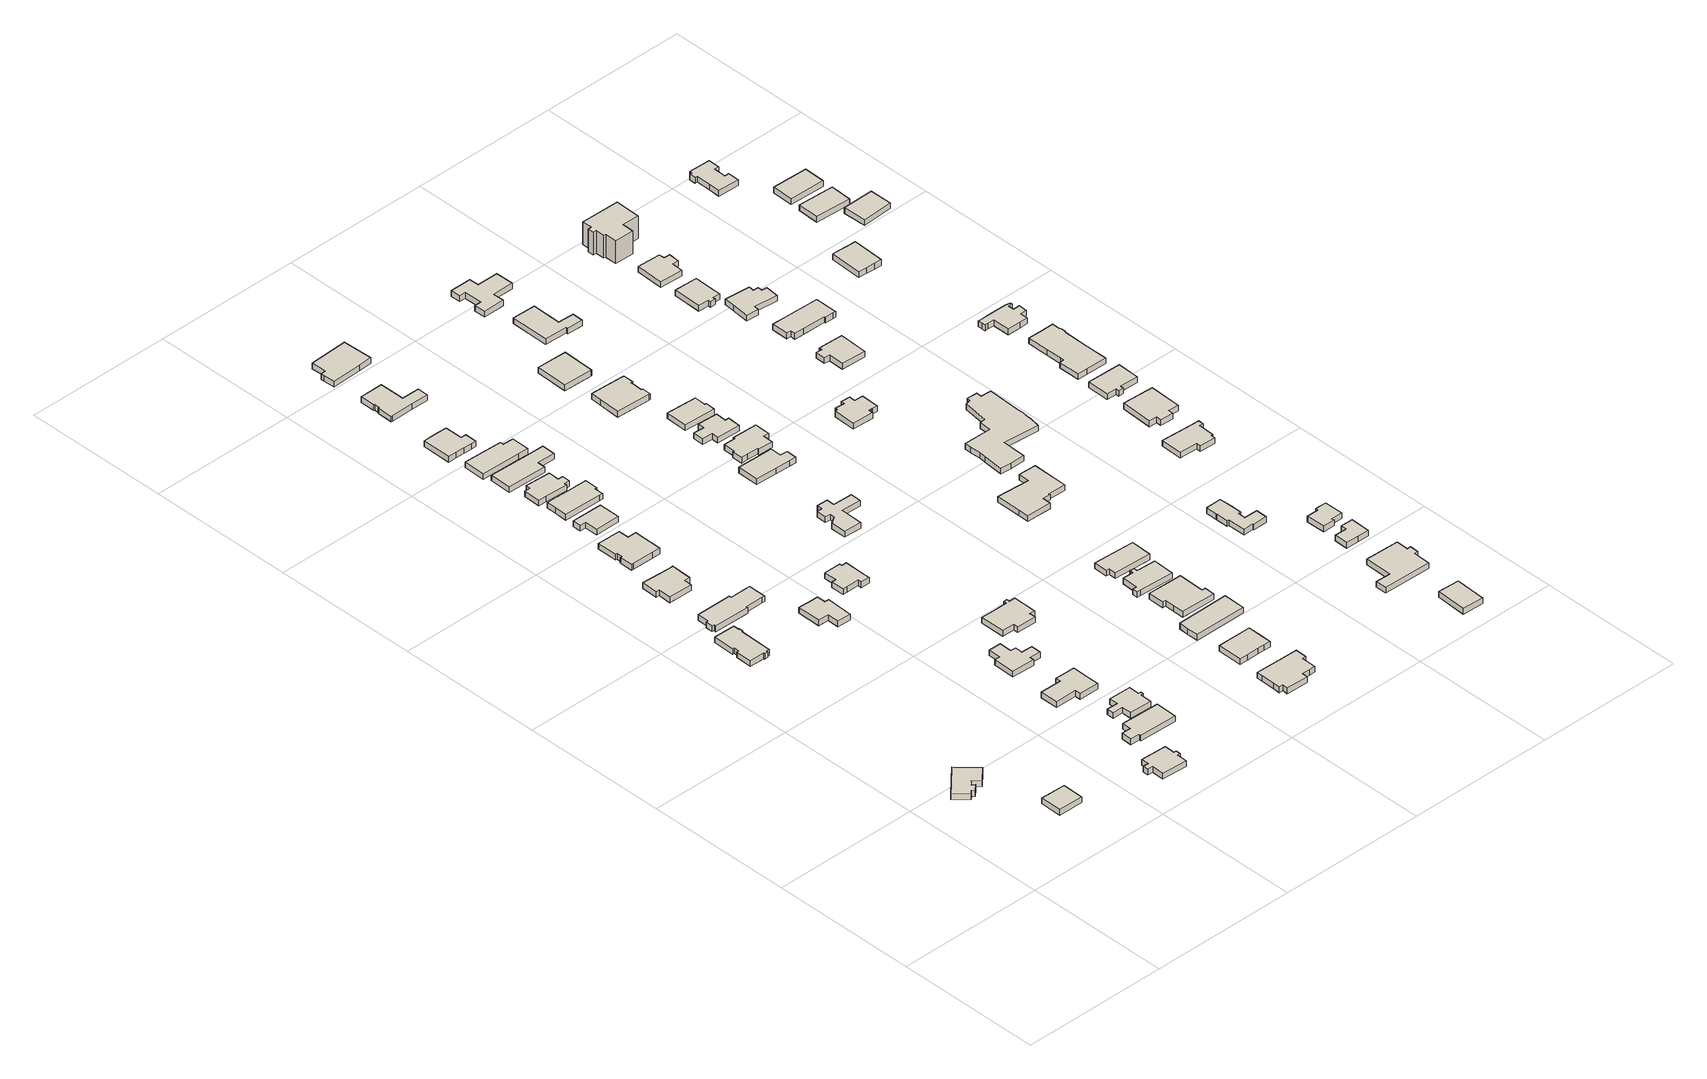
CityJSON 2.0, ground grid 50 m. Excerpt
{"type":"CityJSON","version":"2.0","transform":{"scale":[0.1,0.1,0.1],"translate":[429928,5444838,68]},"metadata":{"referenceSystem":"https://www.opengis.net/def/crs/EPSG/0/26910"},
"CityObjects":{
"building1":{"type":"Building","attributes":{"name":"610 WAKESIAH AVENUE V9R 2Z8"},"geometry":[{"type":"Solid","lod":"1","boundaries":[[[[0,1,2,3,4,5,6,7,8,9]],[[8,10,11,9]],[[7,12,10,8]],[[6,13,12,7]],[[5,14,13,6]],[[4,15,14,5]],[[3,16,15,4]],[[2,17,16,3]],[[1,18,17,2]],[[0,19,18,1]],[[9,11,19,0]],[[10,12,13,14,15,16,17,18,19,11]]]]}]},
"building2":{"type":"Building","attributes":{"name":"610 WAKESIAH AVENUE V9R 2Z8"},"geometry":[{"type":"Solid","lod":"1","boundaries":[[[[20,21,22,23]],[[22,24,25,23]],[[21,26,24,22]],[[20,27,26,21]],[[23,25,27,20]],[[24,26,27,25]]]]}]},
"building3":{"type":"Building","attributes":{"name":"596 WAKESIAH AVENUE V9R 3L1"},"geometry":[{"type":"Solid","lod":"1","boundaries":[[[[28,29,30,31,32,33,34,35,36,37,38,39,40,41,42,43]],[[42,44,45,43]],[[41,46,44,42]],[[40,47,46,41]],[[39,48,47,40]],[[38,49,48,39]],[[37,50,49,38]],[[36,51,50,37]],[[35,52,51,36]],[[34,53,52,35]],[[33,54,53,34]],[[32,55,54,33]],[[31,56,55,32]],[[30,57,56,31]],[[29,58,57,30]],[[28,59,58,29]],[[43,45,59,28]],[[44,46,47,48,49,50,51,52,53,54,55,56,57,58,59,45]]]]}]},
"building4":{"type":"Building","geometry":[{"type":"Solid","lod":"1","boundaries":[[[[60,61,62,63,64,65,66,67,68,69,70,71]],[[70,72,73,71]],[[69,74,72,70]],[[68,75,74,69]],[[67,76,75,68]],[[66,77,76,67]],[[65,78,77,66]],[[64,79,78,65]],[[63,80,79,64]],[[62,81,80,63]],[[61,82,81,62]],[[60,83,82,61]],[[71,73,83,60]],[[72,74,75,76,77,78,79,80,81,82,83,73]]]]}]},
"building5":{"type":"Building","attributes":{"name":"590 WAKESIAH AVENUE V9R 3L1"},"geometry":[{"type":"Solid","lod":"1","boundaries":[[[[84,85,86,87,88,89,90,91,92,93,94,95,96,97,98]],[[97,99,100,98]],[[96,101,99,97]],[[95,102,101,96]],[[94,103,102,95]],[[93,104,103,94]],[[92,105,104,93]],[[91,106,105,92]],[[90,107,106,91]],[[89,108,107,90]],[[88,109,108,89]],[[87,110,109,88]],[[86,111,110,87]],[[85,112,111,86]],[[84,113,112,85]],[[98,100,113,84]],[[99,101,102,103,104,105,106,107,108,109,110,111,112,113,100]]]]}]},
"building6":{"type":"Building","geometry":[{"type":"Solid","lod":"1","boundaries":[[[[114,115,116,117,118,119,120,121,122,123]],[[122,124,125,123]],[[121,126,124,122]],[[120,127,126,121]],[[119,128,127,120]],[[118,129,128,119]],[[117,130,129,118]],[[116,131,130,117]],[[115,132,131,116]],[[114,133,132,115]],[[123,125,133,114]],[[124,126,127,128,129,130,131,132,133,125]]]]}]},
"building7":{"type":"Building","attributes":{"name":"570 WAKESIAH AVENUE V9R 3L1"},"geometry":[{"type":"Solid","lod":"1","boundaries":[[[[134,135,136,137,138,139,140,141,142,143,144,145,146]],[[145,147,148,146]],[[144,149,147,145]],[[143,150,149,144]],[[142,151,150,143]],[[141,152,151,142]],[[140,153,152,141]],[[139,154,153,140]],[[138,155,154,139]],[[137,156,155,138]],[[136,157,156,137]],[[135,158,157,136]],[[134,159,158,135]],[[146,148,159,134]],[[147,149,150,151,152,153,154,155,156,157,158,159,148]]]]}]},
"building8":{"type":"Building","attributes":{"name":"600 DUNDAS STREET V9R 1L7"},"geometry":[{"type":"Solid","lod":"1","boundaries":[[[[160,161,162,163,164,165,166,167,168]],[[167,169,170,168]],[[166,171,169,167]],[[165,172,171,166]],[[164,173,172,165]],[[163,174,173,164]],[[162,175,174,163]],[[161,176,175,162]],[[160,177,176,161]],[[168,170,177,160]],[[169,171,172,173,174,175,176,177,170]]]]}]},
"building9":{"type":"Building","attributes":{"name":"615 HILLCREST AVENUE V9R 3M8"},"geometry":[{"type":"Solid","lod":"1","boundaries":[[[[178,179,180,181,182,183,184,185,186,187]],[[186,188,189,187]],[[185,190,188,186]],[[184,191,190,185]],[[183,192,191,184]],[[182,193,192,183]],[[181,194,193,182]],[[180,195,194,181]],[[179,196,195,180]],[[178,197,196,179]],[[187,189,197,178]],[[188,190,191,192,193,194,195,196,197,189]]]]}]},
"building10":{"type":"Building","attributes":{"name":"560 WAKESIAH AVENUE V9R 3L1"},"geometry":[{"type":"Solid","lod":"1","boundaries":[[[[198,199,200,201,202,203,204]],[[203,205,206,204]],[[202,207,205,203]],[[201,208,207,202]],[[200,209,208,201]],[[199,210,209,200]],[[198,211,210,199]],[[204,206,211,198]],[[205,207,208,209,210,211,206]]]]}]},
"building11":{"type":"Building","attributes":{"name":"611 HILLCREST AVENUE V9R 3M8"},"geometry":[{"type":"Solid","lod":"1","boundaries":[[[[212,213,214,215,216,217,218,219,220,221]],[[220,222,223,221]],[[219,224,222,220]],[[218,225,224,219]],[[217,226,225,218]],[[216,227,226,217]],[[215,228,227,216]],[[214,229,228,215]],[[213,230,229,214]],[[212,231,230,213]],[[221,223,231,212]],[[222,224,225,226,227,228,229,230,231,223]]]]}]},
"building12":{"type":"Building","attributes":{"name":"613 HILLCREST AVENUE V9R 3M8"},"geometry":[{"type":"Solid","lod":"1","boundaries":[[[[232,233,234,235,236,237,238,239,240,241,242,243,244]],[[243,245,246,244]],[[242,247,245,243]],[[241,248,247,242]],[[240,249,248,241]],[[239,250,249,240]],[[238,251,250,239]],[[237,252,251,238]],[[236,253,252,237]],[[235,254,253,236]],[[234,255,254,235]],[[233,256,255,234]],[[232,257,256,233]],[[244,246,257,232]],[[245,247,248,249,250,251,252,253,254,255,256,257,246]]]]}]},
"building13":{"type":"Building","attributes":{"name":"556 WAKESIAH AVENUE V9R 3L1"},"geometry":[{"type":"Solid","lod":"1","boundaries":[[[[258,259,260,261,262,263,264,265,266,267,268,269,270,271]],[[270,272,273,271]],[[269,274,272,270]],[[268,275,274,269]],[[267,276,275,268]],[[266,277,276,267]],[[265,278,277,266]],[[264,279,278,265]],[[263,280,279,264]],[[262,281,280,263]],[[261,282,281,262]],[[260,283,282,261]],[[259,284,283,260]],[[258,285,284,259]],[[271,273,285,258]],[[272,274,275,276,277,278,279,280,281,282,283,284,285,273]]]]}]},
"building14":{"type":"Building","attributes":{"name":"607 HILLCREST AVENUE V9R 3M8"},"geometry":[{"type":"Solid","lod":"1","boundaries":[[[[286,287,288,289,290,291,292,293,294,295,296,297]],[[296,298,299,297]],[[295,300,298,296]],[[294,301,300,295]],[[293,302,301,294]],[[292,303,302,293]],[[291,304,303,292]],[[290,305,304,291]],[[289,306,305,290]],[[288,307,306,289]],[[287,308,307,288]],[[286,309,308,287]],[[297,299,309,286]],[[298,300,301,302,303,304,305,306,307,308,309,299]]]]}]},
"building15":{"type":"Building","attributes":{"name":"550 WAKESIAH AVENUE V9R 3L1"},"geometry":[{"type":"Solid","lod":"1","boundaries":[[[[310,311,312,313,314,315,316,317,318,319,320]],[[319,321,322,320]],[[318,323,321,319]],[[317,324,323,318]],[[316,325,324,317]],[[315,326,325,316]],[[314,327,326,315]],[[313,328,327,314]],[[312,329,328,313]],[[311,330,329,312]],[[310,331,330,311]],[[320,322,331,310]],[[321,323,324,325,326,327,328,329,330,331,322]]]]}]},
"building16":{"type":"Building","attributes":{"name":"546 WAKESIAH AVENUE V9R 3L1"},"geometry":[{"type":"Solid","lod":"1","boundaries":[[[[332,333,334,335,336,337,338]],[[337,339,340,338]],[[336,341,339,337]],[[335,342,341,336]],[[334,343,342,335]],[[333,344,343,334]],[[332,345,344,333]],[[338,340,345,332]],[[339,341,342,343,344,345,340]]]]}]},
"building17":{"type":"Building","attributes":{"name":"610 HAREWOOD ROAD V9R 2Z7"},"geometry":[{"type":"Solid","lod":"1","boundaries":[[[[346,347,348,349,350,351,352,353,354,355,356,357]],[[356,358,359,357]],[[355,360,358,356]],[[354,361,360,355]],[[353,362,361,354]],[[352,363,362,353]],[[351,364,363,352]],[[350,365,364,351]],[[349,366,365,350]],[[348,367,366,349]],[[347,368,367,348]],[[346,369,368,347]],[[357,359,369,346]],[[358,360,361,362,363,364,365,366,367,368,369,359]]]]}]},
"building18":{"type":"Building","attributes":{"name":"530 WAKESIAH AVENUE V9R 3L1"},"geometry":[{"type":"Solid","lod":"1","boundaries":[[[[370,371,372,373,374,375,376,377,378,379,380]],[[379,381,382,380]],[[378,383,381,379]],[[377,384,383,378]],[[376,385,384,377]],[[375,386,385,376]],[[374,387,386,375]],[[373,388,387,374]],[[372,389,388,373]],[[371,390,389,372]],[[370,391,390,371]],[[380,382,391,370]],[[381,383,384,385,386,387,388,389,390,391,382]]]]}]},
"building19":{"type":"Building","attributes":{"name":"540 WAKESIAH AVENUE V9R 3L1"},"geometry":[{"type":"Solid","lod":"1","boundaries":[[[[392,393,394,395,396,397,398]],[[397,399,400,398]],[[396,401,399,397]],[[395,402,401,396]],[[394,403,402,395]],[[393,404,403,394]],[[392,405,404,393]],[[398,400,405,392]],[[399,401,402,403,404,405,400]]]]}]},
"building20":{"type":"Building","attributes":{"name":"605 HILLCREST AVENUE V9R 3M8"},"geometry":[{"type":"Solid","lod":"1","boundaries":[[[[406,407,408,409,410,411,412,413,414,415,416,417,418]],[[417,419,420,418]],[[416,421,419,417]],[[415,422,421,416]],[[414,423,422,415]],[[413,424,423,414]],[[412,425,424,413]],[[411,426,425,412]],[[410,427,426,411]],[[409,428,427,410]],[[408,429,428,409]],[[407,430,429,408]],[[406,431,430,407]],[[418,420,431,406]],[[419,421,422,423,424,425,426,427,428,429,430,431,420]]]]}]},
"building21":{"type":"Building","attributes":{"name":"520 WAKESIAH AVENUE V9R 3L1"},"geometry":[{"type":"Solid","lod":"1","boundaries":[[[[432,433,434,435,436,437,438,439,440,441,442,443,444]],[[443,445,446,444]],[[442,447,445,443]],[[441,448,447,442]],[[440,449,448,441]],[[439,450,449,440]],[[438,451,450,439]],[[437,452,451,438]],[[436,453,452,437]],[[435,454,453,436]],[[434,455,454,435]],[[433,456,455,434]],[[432,457,456,433]],[[444,446,457,432]],[[445,447,448,449,450,451,452,453,454,455,456,457,446]]]]}]},
"building22":{"type":"Building","attributes":{"name":"510 WAKESIAH AVENUE V9R 3L1"},"geometry":[{"type":"Solid","lod":"1","boundaries":[[[[458,459,460,461,462,463,464,465,466]],[[465,467,468,466]],[[464,469,467,465]],[[463,470,469,464]],[[462,471,470,463]],[[461,472,471,462]],[[460,473,472,461]],[[459,474,473,460]],[[458,475,474,459]],[[466,468,475,458]],[[467,469,470,471,472,473,474,475,468]]]]}]},
"building23":{"type":"Building","attributes":{"name":"608 HAREWOOD ROAD V9R 2Z7"},"geometry":[{"type":"Solid","lod":"1","boundaries":[[[[476,477,478,479,480,481,482,483,484,485,486,487,488,489]],[[488,490,491,489]],[[487,492,490,488]],[[486,493,492,487]],[[485,494,493,486]],[[484,495,494,485]],[[483,496,495,484]],[[482,497,496,483]],[[481,498,497,482]],[[480,499,498,481]],[[479,500,499,480]],[[478,501,500,479]],[[477,502,501,478]],[[476,503,502,477]],[[489,491,503,476]],[[490,492,493,494,495,496,497,498,499,500,501,502,503,491]]]]}]},
"building24":{"type":"Building","attributes":{"name":"620 HILLCREST AVENUE V9R 3M7"},"geometry":[{"type":"Solid","lod":"1","boundaries":[[[[504,505,506,507,508,509,510,511,512,513,514,515,516,517]],[[516,518,519,517]],[[515,520,518,516]],[[514,521,520,515]],[[513,522,521,514]],[[512,523,522,513]],[[511,524,523,512]],[[510,525,524,511]],[[509,526,525,510]],[[508,527,526,509]],[[507,528,527,508]],[[506,529,528,507]],[[505,530,529,506]],[[504,531,530,505]],[[517,519,531,504]],[[518,520,521,522,523,524,525,526,527,528,529,530,531,519]]]]}]},
"building25":{"type":"Building","attributes":{"name":"618 HILLCREST AVENUE V9R 3M7"},"geometry":[{"type":"Solid","lod":"1","boundaries":[[[[532,533,534,535,536,537,538,539]],[[538,540,541,539]],[[537,542,540,538]],[[536,543,542,537]],[[535,544,543,536]],[[534,545,544,535]],[[533,546,545,534]],[[532,547,546,533]],[[539,541,547,532]],[[540,542,543,544,545,546,547,541]]]]}]},
"building26":{"type":"Building","attributes":{"name":"575 HILLCREST AVENUE V9R 3M6"},"geometry":[{"type":"Solid","lod":"1","boundaries":[[[[548,549,550,551,552,553,554,555]],[[554,556,557,555]],[[553,558,556,554]],[[552,559,558,553]],[[551,560,559,552]],[[550,561,560,551]],[[549,562,561,550]],[[548,563,562,549]],[[555,557,563,548]],[[556,558,559,560,561,562,563,557]]]]}]},
"building27":{"type":"Building","attributes":{"name":"614 HILLCREST AVENUE V9R 3M7"},"geometry":[{"type":"Solid","lod":"1","boundaries":[[[[564,565,566,567,568]],[[567,569,570,568]],[[566,571,569,567]],[[565,572,571,566]],[[564,573,572,565]],[[568,570,573,564]],[[569,571,572,573,570]]]]}]},
"building28":{"type":"Building","attributes":{"name":"565 HILLCREST AVENUE V9R 3M6"},"geometry":[{"type":"Solid","lod":"1","boundaries":[[[[574,575,576,577,578,579,580,581,582,583,584,585,586,587,588]],[[587,589,590,588]],[[586,591,589,587]],[[585,592,591,586]],[[584,593,592,585]],[[583,594,593,584]],[[582,595,594,583]],[[581,596,595,582]],[[580,597,596,581]],[[579,598,597,580]],[[578,599,598,579]],[[577,600,599,578]],[[576,601,600,577]],[[575,602,601,576]],[[574,603,602,575]],[[588,590,603,574]],[[589,591,592,593,594,595,596,597,598,599,600,601,602,603,590]]]]}]},
"building29":{"type":"Building","attributes":{"name":"555 HILLCREST AVENUE V9R 3M6"},"geometry":[{"type":"Solid","lod":"1","boundaries":[[[[604,605,606,607,608,609,610,611,612,613]],[[612,614,615,613]],[[611,616,614,612]],[[610,617,616,611]],[[609,618,617,610]],[[608,619,618,609]],[[607,620,619,608]],[[606,621,620,607]],[[605,622,621,606]],[[604,623,622,605]],[[613,615,623,604]],[[614,616,617,618,619,620,621,622,623,615]]]]}]},
"building30":{"type":"Building","attributes":{"name":"535 HILLCREST AVENUE V9R 3M6"},"geometry":[{"type":"Solid","lod":"1","boundaries":[[[[624,625,626,627,628,629,630,631,632,633,634,635]],[[634,636,637,635]],[[633,638,636,634]],[[632,639,638,633]],[[631,640,639,632]],[[630,641,640,631]],[[629,642,641,630]],[[628,643,642,629]],[[627,644,643,628]],[[626,645,644,627]],[[625,646,645,626]],[[624,647,646,625]],[[635,637,647,624]],[[636,638,639,640,641,642,643,644,645,646,647,637]]]]}]},
"building31":{"type":"Building","attributes":{"name":"610 HILLCREST AVENUE V9R 3M7"},"geometry":[{"type":"Solid","lod":"1","boundaries":[[[[648,649,650,651,652,653,654,655,656]],[[655,657,658,656]],[[654,659,657,655]],[[653,660,659,654]],[[652,661,660,653]],[[651,662,661,652]],[[650,663,662,651]],[[649,664,663,650]],[[648,665,664,649]],[[656,658,665,648]],[[657,659,660,661,662,663,664,665,658]]]]}]},
"building32":{"type":"Building","attributes":{"name":"545 HILLCREST AVENUE V9R 3M6"},"geometry":[{"type":"Solid","lod":"1","boundaries":[[[[666,667,668,669,670,671]],[[670,672,673,671]],[[669,674,672,670]],[[668,675,674,669]],[[667,676,675,668]],[[666,677,676,667]],[[671,673,677,666]],[[672,674,675,676,677,673]]]]}]},
"building33":{"type":"Building","attributes":{"name":"608 HILLCREST AVENUE V9R 3M7"},"geometry":[{"type":"Solid","lod":"1","boundaries":[[[[678,679,680,681,682,683,684,685,686,687,688]],[[687,689,690,688]],[[686,691,689,687]],[[685,692,691,686]],[[684,693,692,685]],[[683,694,693,684]],[[682,695,694,683]],[[681,696,695,682]],[[680,697,696,681]],[[679,698,697,680]],[[678,699,698,679]],[[688,690,699,678]],[[689,691,692,693,694,695,696,697,698,699,690]]]]}]},
"building34":{"type":"Building","attributes":{"name":"525 HILLCREST AVENUE V9R 3M6"},"geometry":[{"type":"Solid","lod":"1","boundaries":[[[[700,701,702,703,704,705]],[[704,706,707,705]],[[703,708,706,704]],[[702,709,708,703]],[[701,710,709,702]],[[700,711,710,701]],[[705,707,711,700]],[[706,708,709,710,711,707]]]]}]},
"building35":{"type":"Building","attributes":{"name":"604 HILLCREST AVENUE V9R 3M7"},"geometry":[{"type":"Solid","lod":"1","boundaries":[[[[712,713,714,715,716,717]],[[716,718,719,717]],[[715,720,718,716]],[[714,721,720,715]],[[713,722,721,714]],[[712,723,722,713]],[[717,719,723,712]],[[718,720,721,722,723,719]]]]}]},
"building36":{"type":"Building","attributes":{"name":"602 HILLCREST AVENUE V9R 3M7"},"geometry":[{"type":"Solid","lod":"1","boundaries":[[[[724,725,726,727,728,729,730,731,732,733,734]],[[733,735,736,734]],[[732,737,735,733]],[[731,738,737,732]],[[730,739,738,731]],[[729,740,739,730]],[[728,741,740,729]],[[727,742,741,728]],[[726,743,742,727]],[[725,744,743,726]],[[724,745,744,725]],[[734,736,745,724]],[[735,737,738,739,740,741,742,743,744,745,736]]]]}]},
"building37":{"type":"Building","geometry":[{"type":"Solid","lod":"1","boundaries":[[[[746,747,748,749,750,751,752,753]],[[752,754,755,753]],[[751,756,754,752]],[[750,757,756,751]],[[749,758,757,750]],[[748,759,758,749]],[[747,760,759,748]],[[746,761,760,747]],[[753,755,761,746]],[[754,756,757,758,759,760,761,755]]]]}]},
"building38":{"type":"Building","attributes":{"name":"705 FIFTH STREET V9R 1R1"},"geometry":[{"type":"Solid","lod":"1","boundaries":[[[[762,763,764,765,766,767,768,769,770,771,772,773]],[[772,774,775,773]],[[771,776,774,772]],[[770,777,776,771]],[[769,778,777,770]],[[768,779,778,769]],[[767,780,779,768]],[[766,781,780,767]],[[765,782,781,766]],[[764,783,782,765]],[[763,784,783,764]],[[762,785,784,763]],[[773,775,785,762]],[[774,776,777,778,779,780,781,782,783,784,785,775]]]]}]},
"building39":{"type":"Building","attributes":{"name":"594 HAREWOOD ROAD V9R 2Z5"},"geometry":[{"type":"Solid","lod":"1","boundaries":[[[[786,787,788,789,790,791,792,793,794,795,796,797,798,799,800]],[[799,801,802,800]],[[798,803,801,799]],[[797,804,803,798]],[[796,805,804,797]],[[795,806,805,796]],[[794,807,806,795]],[[793,808,807,794]],[[792,809,808,793]],[[791,810,809,792]],[[790,811,810,791]],[[789,812,811,790]],[[788,813,812,789]],[[787,814,813,788]],[[786,815,814,787]],[[800,802,815,786]],[[801,803,804,805,806,807,808,809,810,811,812,813,814,815,802]]]]}]},
"building40":{"type":"Building","attributes":{"name":"515 HAREWOOD ROAD V9R 2Z6"},"geometry":[{"type":"Solid","lod":"1","boundaries":[[[[816,817,818,819,820,821,822,823,824,825,826,827,828,829,830,831,832,833,834,835,836,837]],[[836,838,839,837]],[[835,840,838,836]],[[834,841,840,835]],[[833,842,841,834]],[[832,843,842,833]],[[831,844,843,832]],[[830,845,844,831]],[[829,846,845,830]],[[828,847,846,829]],[[827,848,847,828]],[[826,849,848,827]],[[825,850,849,826]],[[824,851,850,825]],[[823,852,851,824]],[[822,853,852,823]],[[821,854,853,822]],[[820,855,854,821]],[[819,856,855,820]],[[818,857,856,819]],[[817,858,857,818]],[[816,859,858,817]],[[837,839,859,816]],[[838,840,841,842,843,844,845,846,847,848,849,850,851,852,853,854,855,856,857,858,859,839]]]]}]},
"building41":{"type":"Building","geometry":[{"type":"Solid","lod":"1","boundaries":[[[[860,861,862,863]],[[862,864,865,863]],[[861,866,864,862]],[[860,867,866,861]],[[863,865,867,860]],[[864,866,867,865]]]]}]},
"building42":{"type":"Building","attributes":{"name":"627 LAMBERT AVENUE V9R 3N9"},"geometry":[{"type":"Solid","lod":"1","boundaries":[[[[868,869,870,871,872,873,874,875,876,877,878,879,880,881,882,883,884]],[[883,885,886,884]],[[882,887,885,883]],[[881,888,887,882]],[[880,889,888,881]],[[879,890,889,880]],[[878,891,890,879]],[[877,892,891,878]],[[876,893,892,877]],[[875,894,893,876]],[[874,895,894,875]],[[873,896,895,874]],[[872,897,896,873]],[[871,898,897,872]],[[870,899,898,871]],[[869,900,899,870]],[[868,901,900,869]],[[884,886,901,868]],[[885,887,888,889,890,891,892,893,894,895,896,897,898,899,900,901,886]]]]}]},
"building43":{"type":"Building","attributes":{"name":"635 LAMBERT AVENUE V9R 3N9"},"geometry":[{"type":"Solid","lod":"1","boundaries":[[[[902,903,904,905,906,907,908,909,910,911]],[[910,912,913,911]],[[909,914,912,910]],[[908,915,914,909]],[[907,916,915,908]],[[906,917,916,907]],[[905,918,917,906]],[[904,919,918,905]],[[903,920,919,904]],[[902,921,920,903]],[[911,913,921,902]],[[912,914,915,916,917,918,919,920,921,913]]]]}]},
"building44":{"type":"Building","attributes":{"name":"550 HAREWOOD ROAD V9R 2Z5"},"geometry":[{"type":"Solid","lod":"1","boundaries":[[[[922,923,924,925,926,927,928,929]],[[928,930,931,929]],[[927,932,930,928]],[[926,933,932,927]],[[925,934,933,926]],[[924,935,934,925]],[[923,936,935,924]],[[922,937,936,923]],[[929,931,937,922]],[[930,932,933,934,935,936,937,931]]]]}]},
"building45":{"type":"Building","attributes":{"name":"631 LAMBERT AVENUE V9R 3N9"},"geometry":[{"type":"Solid","lod":"1","boundaries":[[[[938,939,940,941,942,943,944]],[[943,945,946,944]],[[942,947,945,943]],[[941,948,947,942]],[[940,949,948,941]],[[939,950,949,940]],[[938,951,950,939]],[[944,946,951,938]],[[945,947,948,949,950,951,946]]]]}]},
"building46":{"type":"Building","attributes":{"name":"629 LAMBERT AVENUE V9R 3N9"},"geometry":[{"type":"Solid","lod":"1","boundaries":[[[[952,953,954,955,956,957,958,959]],[[958,960,961,959]],[[957,962,960,958]],[[956,963,962,957]],[[955,964,963,956]],[[954,965,964,955]],[[953,966,965,954]],[[952,967,966,953]],[[959,961,967,952]],[[960,962,963,964,965,966,967,961]]]]}]},
"building47":{"type":"Building","attributes":{"name":"528 HILLCREST AVENUE V9R 3M5"},"geometry":[{"type":"Solid","lod":"1","boundaries":[[[[968,969,970,971,972,973,974,975]],[[974,976,977,975]],[[973,978,976,974]],[[972,979,978,973]],[[971,980,979,972]],[[970,981,980,971]],[[969,982,981,970]],[[968,983,982,969]],[[975,977,983,968]],[[976,978,979,980,981,982,983,977]]]]}]},
"building48":{"type":"Building","attributes":{"name":"544 HILLCREST AVENUE V9R 3M5"},"geometry":[{"type":"Solid","lod":"1","boundaries":[[[[984,985,986,987,988,989,990,991,992,993,994,995]],[[994,996,997,995]],[[993,998,996,994]],[[992,999,998,993]],[[991,1000,999,992]],[[990,1001,1000,991]],[[989,1002,1001,990]],[[988,1003,1002,989]],[[987,1004,1003,988]],[[986,1005,1004,987]],[[985,1006,1005,986]],[[984,1007,1006,985]],[[995,997,1007,984]],[[996,998,999,1000,1001,1002,1003,1004,1005,1006,1007,997]]]]}]},
"building49":{"type":"Building","attributes":{"name":"534 HILLCREST AVENUE V9R 3M5"},"geometry":[{"type":"Solid","lod":"1","boundaries":[[[[1008,1009,1010,1011,1012,1013,1014,1015,1016,1017,1018]],[[1017,1019,1020,1018]],[[1016,1021,1019,1017]],[[1015,1022,1021,1016]],[[1014,1023,1022,1015]],[[1013,1024,1023,1014]],[[1012,1025,1024,1013]],[[1011,1026,1025,1012]],[[1010,1027,1026,1011]],[[1009,1028,1027,1010]],[[1008,1029,1028,1009]],[[1018,1020,1029,1008]],[[1019,1021,1022,1023,1024,1025,1026,1027,1028,1029,1020]]]]}]},
"building50":{"type":"Building","attributes":{"name":"520 HILLCREST AVENUE V9R 3M5"},"geometry":[{"type":"Solid","lod":"1","boundaries":[[[[1030,1031,1032,1033,1034,1035,1036,1037]],[[1036,1038,1039,1037]],[[1035,1040,1038,1036]],[[1034,1041,1040,1035]],[[1033,1042,1041,1034]],[[1032,1043,1042,1033]],[[1031,1044,1043,1032]],[[1030,1045,1044,1031]],[[1037,1039,1045,1030]],[[1038,1040,1041,1042,1043,1044,1045,1039]]]]}]},
"building51":{"type":"Building","attributes":{"name":"510 HILLCREST AVENUE V9R 3M5"},"geometry":[{"type":"Solid","lod":"1","boundaries":[[[[1046,1047,1048,1049,1050,1051,1052,1053,1054,1055,1056,1057]],[[1056,1058,1059,1057]],[[1055,1060,1058,1056]],[[1054,1061,1060,1055]],[[1053,1062,1061,1054]],[[1052,1063,1062,1053]],[[1051,1064,1063,1052]],[[1050,1065,1064,1051]],[[1049,1066,1065,1050]],[[1048,1067,1066,1049]],[[1047,1068,1067,1048]],[[1046,1069,1068,1047]],[[1057,1059,1069,1046]],[[1058,1060,1061,1062,1063,1064,1065,1066,1067,1068,1069,1059]]]]}]},
"building52":{"type":"Building","attributes":{"name":"611 LAMBERT AVENUE V9R 3N9"},"geometry":[{"type":"Solid","lod":"1","boundaries":[[[[1070,1071,1072,1073,1074,1075,1076,1077,1078,1079,1080]],[[1079,1081,1082,1080]],[[1078,1083,1081,1079]],[[1077,1084,1083,1078]],[[1076,1085,1084,1077]],[[1075,1086,1085,1076]],[[1074,1087,1086,1075]],[[1073,1088,1087,1074]],[[1072,1089,1088,1073]],[[1071,1090,1089,1072]],[[1070,1091,1090,1071]],[[1080,1082,1091,1070]],[[1081,1083,1084,1085,1086,1087,1088,1089,1090,1091,1082]]]]}]},
"building53":{"type":"Building","attributes":{"name":"609 LAMBERT AVENUE V9R 3N9"},"geometry":[{"type":"Solid","lod":"1","boundaries":[[[[1092,1093,1094,1095,1096,1097,1098,1099,1100]],[[1099,1101,1102,1100]],[[1098,1103,1101,1099]],[[1097,1104,1103,1098]],[[1096,1105,1104,1097]],[[1095,1106,1105,1096]],[[1094,1107,1106,1095]],[[1093,1108,1107,1094]],[[1092,1109,1108,1093]],[[1100,1102,1109,1092]],[[1101,1103,1104,1105,1106,1107,1108,1109,1102]]]]}]},
"building54":{"type":"Building","attributes":{"name":"607 LAMBERT AVENUE V9R 3N9"},"geometry":[{"type":"Solid","lod":"1","boundaries":[[[[1110,1111,1112,1113,1114,1115,1116,1117]],[[1116,1118,1119,1117]],[[1115,1120,1118,1116]],[[1114,1121,1120,1115]],[[1113,1122,1121,1114]],[[1112,1123,1122,1113]],[[1111,1124,1123,1112]],[[1110,1125,1124,1111]],[[1117,1119,1125,1110]],[[1118,1120,1121,1122,1123,1124,1125,1119]]]]}]},
"building55":{"type":"Building","attributes":{"name":"605 LAMBERT AVENUE V9R 3N9"},"geometry":[{"type":"Solid","lod":"1","boundaries":[[[[1126,1127,1128,1129,1130,1131,1132,1133,1134,1135,1136,1137,1138,1139,1140]],[[1139,1141,1142,1140]],[[1138,1143,1141,1139]],[[1137,1144,1143,1138]],[[1136,1145,1144,1137]],[[1135,1146,1145,1136]],[[1134,1147,1146,1135]],[[1133,1148,1147,1134]],[[1132,1149,1148,1133]],[[1131,1150,1149,1132]],[[1130,1151,1150,1131]],[[1129,1152,1151,1130]],[[1128,1153,1152,1129]],[[1127,1154,1153,1128]],[[1126,1155,1154,1127]],[[1140,1142,1155,1126]],[[1141,1143,1144,1145,1146,1147,1148,1149,1150,1151,1152,1153,1154,1155,1142]]]]}]},
"building56":{"type":"Building","attributes":{"name":"511 HAREWOOD ROAD V9R 2Z6"},"geometry":[{"type":"Solid","lod":"1","boundaries":[[[[1156,1157,1158,1159,1160,1161,1162,1163,1164,1165,1166,1167,1168,1169,1170,1171,1172,1173,1174]],[[1173,1175,1176,1174]],[[1172,1177,1175,1173]],[[1171,1178,1177,1172]],[[1170,1179,1178,1171]],[[1169,1180,1179,1170]],[[1168,1181,1180,1169]],[[1167,1182,1181,1168]],[[1166,1183,1182,1167]],[[1165,1184,1183,1166]],[[1164,1185,1184,1165]],[[1163,1186,1185,1164]],[[1162,1187,1186,1163]],[[1161,1188,1187,1162]],[[1160,1189,1188,1161]],[[1159,1190,1189,1160]],[[1158,1191,1190,1159]],[[1157,1192,1191,1158]],[[1156,1193,1192,1157]],[[1174,1176,1193,1156]],[[1175,1177,1178,1179,1180,1181,1182,1183,1184,1185,1186,1187,1188,1189,1190,1191,1192,1193,1176]]]]}]},
"building57":{"type":"Building","attributes":{"name":"506 HAREWOOD ROAD V9R 2Z5"},"geometry":[{"type":"Solid","lod":"1","boundaries":[[[[1194,1195,1196,1197,1198,1199,1200,1201]],[[1200,1202,1203,1201]],[[1199,1204,1202,1200]],[[1198,1205,1204,1199]],[[1197,1206,1205,1198]],[[1196,1207,1206,1197]],[[1195,1208,1207,1196]],[[1194,1209,1208,1195]],[[1201,1203,1209,1194]],[[1202,1204,1205,1206,1207,1208,1209,1203]]]]}]},
"building58":{"type":"Building","attributes":{"name":"625 FIFTH STREET V9R 1P8"},"geometry":[{"type":"Solid","lod":"1","boundaries":[[[[1210,1211,1212,1213,1214,1215,1216,1217,1218,1219,1220,1221,1222]],[[1221,1223,1224,1222]],[[1220,1225,1223,1221]],[[1219,1226,1225,1220]],[[1218,1227,1226,1219]],[[1217,1228,1227,1218]],[[1216,1229,1228,1217]],[[1215,1230,1229,1216]],[[1214,1231,1230,1215]],[[1213,1232,1231,1214]],[[1212,1233,1232,1213]],[[1211,1234,1233,1212]],[[1210,1235,1234,1211]],[[1222,1224,1235,1210]],[[1223,1225,1226,1227,1228,1229,1230,1231,1232,1233,1234,1235,1224]]]]}]},
"building59":{"type":"Building","attributes":{"name":"519 LAMBERT AVENUE V9R 3N7"},"geometry":[{"type":"Solid","lod":"1","boundaries":[[[[1236,1237,1238,1239]],[[1238,1240,1241,1239]],[[1237,1242,1240,1238]],[[1236,1243,1242,1237]],[[1239,1241,1243,1236]],[[1240,1242,1243,1241]]]]}]},
"building60":{"type":"Building","attributes":{"name":"517 LAMBERT AVENUE V9R 3N7"},"geometry":[{"type":"Solid","lod":"1","boundaries":[[[[1244,1245,1246,1247]],[[1246,1248,1249,1247]],[[1245,1250,1248,1246]],[[1244,1251,1250,1245]],[[1247,1249,1251,1244]],[[1248,1250,1251,1249]]]]}]},
"building61":{"type":"Building","attributes":{"name":"521 LAMBERT AVENUE V9R 3N7"},"geometry":[{"type":"Solid","lod":"1","boundaries":[[[[1252,1253,1254,1255]],[[1254,1256,1257,1255]],[[1253,1258,1256,1254]],[[1252,1259,1258,1253]],[[1255,1257,1259,1252]],[[1256,1258,1259,1257]]]]}]}
},
"vertices":[
[87,325,133],[67,305,133],[59,314,133],[48,303,133],[8,343,133],[95,429,133],[156,367,133],[112,324,133],[90,346,133],[78,333,133],[90,346,153],[78,333,153],[112,324,153],[156,367,153],[95,429,153],[8,343,153],[48,303,153],[59,314,153],[67,305,153],[87,325,153],
[177,153,133],[262,151,133],[261,78,133],[176,80,133],[261,78,153],[176,80,153],[262,151,153],[177,153,153],
[25,1166,136],[27,1221,136],[33,1221,136],[33,1239,136],[27,1239,136],[29,1313,136],[102,1311,136],[102,1292,136],[105,1292,136],[104,1277,136],[101,1277,136],[99,1165,136],[89,1165,136],[89,1161,136],[76,1161,136],[76,1165,136],[76,1161,156],[76,1165,156],[89,1161,156],[89,1165,156],[99,1165,156],[101,1277,156],[104,1277,156],[105,1292,156],[102,1292,156],[102,1311,156],[29,1313,156],[27,1239,156],[33,1239,156],[33,1221,156],[27,1221,156],[25,1166,156],
[513,98,119],[601,95,119],[600,60,119],[609,59,119],[608,42,119],[599,42,119],[598,7,119],[510,11,119],[512,53,119],[493,54,119],[494,73,119],[512,72,119],[494,73,139],[512,72,139],[493,54,139],[512,53,139],[510,11,139],[598,7,139],[599,42,139],[608,42,139],[609,59,139],[600,60,139],[601,95,139],[513,98,139],
[252,1413,134],[262,1413,134],[261,1352,134],[251,1352,134],[190,1352,134],[190,1347,134],[68,1348,134],[68,1355,134],[61,1355,134],[61,1380,134],[68,1380,134],[69,1420,134],[190,1420,134],[190,1413,134],[251,1413,134],[190,1413,154],[251,1413,154],[190,1420,154],[69,1420,154],[68,1380,154],[61,1380,154],[61,1355,154],[68,1355,154],[68,1348,154],[190,1347,154],[190,1352,154],[251,1352,154],[261,1352,154],[262,1413,154],[252,1413,154],
[173,1629,133],[171,1592,133],[170,1559,133],[152,1559,133],[150,1531,133],[68,1534,133],[70,1577,133],[58,1577,133],[60,1633,133],[154,1629,133],[60,1633,153],[154,1629,153],[58,1577,153],[70,1577,153],[68,1534,153],[150,1531,153],[152,1559,153],[170,1559,153],[171,1592,153],[173,1629,153],
[165,1837,144],[165,1801,144],[195,1801,144],[194,1703,144],[164,1703,144],[91,1704,144],[85,1704,144],[85,1749,144],[91,1749,144],[91,1768,144],[85,1768,144],[86,1838,144],[92,1838,144],[86,1838,164],[92,1838,164],[85,1768,164],[91,1768,164],[91,1749,164],[85,1749,164],[85,1704,164],[91,1704,164],[164,1703,164],[194,1703,164],[195,1801,164],[165,1801,164],[165,1837,164],
[365,1247,133],[365,1218,133],[380,1217,133],[376,1126,133],[329,1128,133],[330,1168,133],[294,1169,133],[295,1249,133],[344,1247,133],[295,1249,153],[344,1247,153],[294,1169,153],[330,1168,153],[329,1128,153],[376,1126,153],[380,1217,153],[365,1218,153],[365,1247,153],
[562,192,112],[563,229,112],[594,228,112],[595,259,112],[705,256,112],[726,256,112],[725,223,112],[724,182,112],[593,185,112],[593,191,112],[593,185,132],[593,191,132],[724,182,132],[725,223,132],[726,256,132],[705,256,132],[595,259,132],[594,228,132],[563,229,132],[562,192,132],
[101,1926,150],[101,1955,150],[121,1955,150],[206,1954,150],[206,1882,150],[121,1882,150],[121,1926,150],[121,1882,170],[121,1926,170],[206,1882,170],[206,1954,170],[121,1955,170],[101,1955,170],[101,1926,170],
[664,527,122],[663,467,122],[663,430,122],[595,430,122],[595,449,122],[522,449,122],[522,511,122],[595,510,122],[595,528,122],[644,527,122],[595,528,142],[644,527,142],[595,510,142],[522,511,142],[522,449,142],[595,449,142],[595,430,142],[663,430,142],[663,467,142],[664,527,142],
[651,369,108],[727,368,108],[726,331,108],[733,331,108],[735,331,108],[735,321,108],[726,321,108],[725,281,108],[649,283,108],[649,316,108],[613,316,108],[614,340,108],[650,339,108],[614,340,128],[650,339,128],[613,316,128],[649,316,128],[649,283,128],[725,281,128],[726,321,128],[735,321,128],[735,331,128],[733,331,128],[726,331,128],[727,368,128],[651,369,128],
[190,2065,149],[256,2064,149],[255,2027,149],[255,2021,149],[255,2019,149],[248,2019,149],[248,2008,149],[248,1990,149],[248,1988,149],[235,1988,149],[107,1991,149],[108,2035,149],[109,2067,149],[139,2067,149],[109,2067,169],[139,2067,169],[108,2035,169],[107,1991,169],[235,1988,169],[248,1988,169],[248,1990,169],[248,2008,169],[248,2019,169],[255,2019,169],[255,2021,169],[255,2027,169],[256,2064,169],[190,2065,169],
[548,746,126],[590,745,126],[589,703,126],[608,702,126],[607,676,126],[644,675,126],[643,640,126],[606,641,126],[606,628,126],[527,630,126],[529,704,126],[547,704,126],[529,704,146],[547,704,146],[527,630,146],[606,628,146],[606,641,146],[643,640,146],[644,675,146],[607,676,146],[608,702,146],[589,703,146],[590,745,146],[548,746,146],
[226,2125,145],[225,2098,145],[207,2098,145],[207,2090,145],[128,2093,145],[102,2094,145],[104,2152,145],[122,2151,145],[123,2167,145],[210,2163,145],[208,2126,145],[210,2163,165],[208,2126,165],[123,2167,165],[122,2151,165],[104,2152,165],[102,2094,165],[128,2093,165],[207,2090,165],[207,2098,165],[225,2098,165],[226,2125,165],
[290,2272,136],[289,2226,136],[228,2227,136],[227,2200,136],[93,2203,136],[95,2277,136],[229,2273,136],[95,2277,156],[229,2273,156],[93,2203,156],[227,2200,156],[228,2227,156],[289,2226,156],[290,2272,156],
[460,1316,129],[518,1316,129],[518,1307,129],[535,1307,129],[534,1227,129],[534,1214,129],[504,1214,129],[504,1227,129],[460,1227,129],[445,1227,129],[445,1272,129],[460,1272,129],[445,1272,149],[460,1272,149],[445,1227,149],[460,1227,149],[504,1227,149],[504,1214,149],[534,1214,149],[534,1227,149],[535,1307,149],[518,1307,149],[518,1316,149],[460,1316,149],
[167,2533,121],[167,2473,121],[185,2473,121],[185,2433,121],[167,2433,121],[139,2433,121],[109,2434,121],[81,2434,121],[82,2534,121],[110,2534,121],[140,2534,121],[110,2534,141],[140,2534,141],[82,2534,141],[81,2434,141],[109,2434,141],[139,2433,141],[167,2433,141],[185,2433,141],[185,2473,141],[167,2473,141],[167,2533,141],
[264,2365,124],[263,2304,124],[226,2305,124],[93,2308,124],[94,2382,124],[228,2378,124],[228,2366,124],[228,2378,144],[228,2366,144],[94,2382,144],[93,2308,144],[226,2305,144],[263,2304,144],[264,2365,144],
[646,794,115],[646,878,115],[689,877,115],[741,877,115],[741,888,115],[753,888,115],[753,877,115],[774,877,115],[773,797,115],[755,797,115],[755,776,115],[688,776,115],[688,793,115],[688,776,135],[688,793,135],[755,776,135],[755,797,135],[773,797,135],[774,877,135],[753,877,135],[753,888,135],[741,888,135],[741,877,135],[689,877,135],[646,878,135],[646,794,135],
[84,2733,137],[81,2734,137],[81,2786,137],[84,2786,137],[160,2786,137],[160,2700,137],[221,2700,137],[220,2663,137],[160,2663,137],[83,2663,137],[80,2663,137],[81,2716,137],[84,2716,137],[81,2716,157],[84,2716,157],[80,2663,157],[83,2663,157],[160,2663,157],[220,2663,157],[221,2700,157],[160,2700,157],[160,2786,157],[84,2786,157],[81,2786,157],[81,2734,157],[84,2733,157],
[86,2987,141],[168,2991,141],[217,2993,141],[221,2891,141],[173,2889,141],[72,2884,141],[70,2924,141],[70,2935,141],[88,2936,141],[70,2935,161],[88,2936,161],[70,2924,161],[72,2884,161],[173,2889,161],[221,2891,161],[217,2993,161],[168,2991,161],[86,2987,161],
[643,1502,124],[644,1537,124],[662,1536,124],[663,1555,124],[700,1554,124],[699,1527,124],[766,1525,124],[765,1489,124],[698,1491,124],[696,1415,124],[635,1417,124],[636,1469,124],[661,1485,124],[661,1501,124],[661,1485,144],[661,1501,144],[636,1469,144],[635,1417,144],[696,1415,144],[698,1491,144],[765,1489,144],[766,1525,144],[699,1527,144],[700,1554,144],[663,1555,144],[662,1536,144],[644,1537,144],[643,1502,144],
[1205,193,79],[1204,153,79],[1192,153,79],[1191,103,79],[1168,103,79],[1144,104,79],[1143,84,79],[1067,86,79],[1068,105,79],[1054,105,79],[1055,131,79],[1056,177,79],[1056,196,79],[1193,193,79],[1056,196,99],[1193,193,99],[1056,177,99],[1055,131,99],[1054,105,99],[1068,105,99],[1067,86,99],[1143,84,99],[1144,104,99],[1168,103,99],[1191,103,99],[1192,153,99],[1204,153,99],[1205,193,99],
[1177,269,83],[1153,269,83],[1130,269,83],[1088,269,83],[1061,269,83],[1062,354,83],[1178,354,83],[1177,305,83],[1178,354,103],[1177,305,103],[1062,354,103],[1061,269,103],[1088,269,103],[1130,269,103],[1153,269,103],[1177,269,103],
[785,1803,112],[784,1767,112],[759,1768,112],[708,1769,112],[636,1771,112],[638,1844,112],[761,1842,112],[760,1804,112],[761,1842,132],[760,1804,132],[638,1844,132],[636,1771,132],[708,1769,132],[759,1768,132],[784,1767,132],[785,1803,132],
[1065,515,71],[1243,517,71],[1242,443,71],[1063,443,71],[1062,481,71],[1063,443,91],[1062,481,91],[1242,443,91],[1243,517,91],[1065,515,91],
[676,1873,109],[677,1910,109],[683,1909,109],[684,1950,109],[724,1949,109],[724,1955,109],[809,1953,109],[809,1949,109],[808,1913,109],[808,1900,109],[789,1901,109],[788,1866,109],[738,1867,109],[738,1872,109],[700,1873,109],[738,1872,129],[700,1873,129],[738,1867,129],[788,1866,129],[789,1901,129],[808,1900,129],[808,1913,129],[809,1949,129],[809,1953,129],[724,1955,129],[724,1949,129],[684,1950,129],[683,1909,129],[677,1910,129],[676,1873,129],
[691,2006,112],[655,2007,112],[656,2044,112],[693,2042,112],[694,2065,112],[762,2062,112],[760,2025,112],[773,2025,112],[771,1980,112],[690,1983,112],[771,1980,132],[690,1983,132],[773,2025,132],[760,2025,132],[762,2062,132],[694,2065,132],[693,2042,132],[656,2044,132],[655,2007,132],[691,2006,132],
[700,2334,101],[698,2299,101],[704,2298,101],[703,2267,101],[697,2267,101],[581,2272,101],[584,2346,101],[586,2382,101],[641,2380,101],[707,2377,101],[706,2341,101],[700,2341,101],[706,2341,121],[700,2341,121],[707,2377,121],[641,2380,121],[586,2382,121],[584,2346,121],[581,2272,121],[697,2267,121],[703,2267,121],[704,2298,121],[698,2299,121],[700,2334,121],
[1113,622,66],[1101,622,66],[1102,677,66],[1221,674,66],[1219,585,66],[1231,585,66],[1230,549,66],[1111,552,66],[1112,588,66],[1111,552,86],[1112,588,86],[1230,549,86],[1231,585,86],[1219,585,86],[1221,674,86],[1102,677,86],[1101,622,86],[1113,622,86],
[668,2162,111],[772,2157,111],[770,2117,111],[776,2117,111],[774,2083,111],[665,2088,111],[774,2083,131],[665,2088,131],[776,2117,131],[770,2117,131],[772,2157,131],[668,2162,131],
[1085,707,63],[1086,726,63],[1098,725,63],[1101,780,63],[1138,779,63],[1138,791,63],[1154,791,63],[1153,778,63],[1219,775,63],[1216,702,63],[1098,707,63],[1216,702,83],[1098,707,83],[1219,775,83],[1153,778,83],[1154,791,83],[1138,791,83],[1138,779,83],[1101,780,83],[1098,725,83],[1086,726,83],[1085,707,83],
[672,2577,92],[669,2467,92],[665,2467,92],[567,2470,92],[570,2580,92],[667,2577,92],[570,2580,112],[667,2577,112],[567,2470,112],[665,2467,112],[669,2467,112],[672,2577,112],
[1115,826,48],[1116,851,48],[1104,852,48],[1106,899,48],[1247,893,48],[1244,821,48],[1247,893,68],[1244,821,68],[1106,899,68],[1104,852,68],[1116,851,68],[1115,826,68],
[1266,1304,80],[1265,1183,80],[1204,1185,80],[1204,1180,80],[1178,1180,80],[1177,1152,80],[1092,1154,80],[1093,1190,80],[1093,1275,80],[1205,1268,80],[1206,1306,80],[1205,1268,100],[1206,1306,100],[1093,1275,100],[1093,1190,100],[1092,1154,100],[1177,1152,100],[1178,1180,100],[1204,1180,100],[1204,1185,100],[1265,1183,100],[1266,1304,100],
[688,2672,77],[691,2804,77],[770,2802,77],[768,2702,77],[822,2700,77],[821,2663,77],[767,2664,77],[767,2670,77],[767,2664,97],[767,2670,97],[821,2663,97],[822,2700,97],[768,2702,97],[770,2802,97],[691,2804,97],[688,2672,97],
[641,2968,90],[640,3002,90],[713,3002,90],[714,2969,90],[786,2969,90],[787,2908,90],[714,2907,90],[715,2870,90],[642,2869,90],[641,2907,90],[663,2907,90],[662,2968,90],[663,2907,110],[662,2968,110],[641,2907,110],[642,2869,110],[715,2870,110],[714,2907,110],[787,2908,110],[786,2969,110],[714,2969,110],[713,3002,110],[640,3002,110],[641,2968,110],
[1164,1891,54],[1162,1831,54],[1144,1832,54],[1140,1832,54],[1132,1832,54],[1131,1822,54],[1131,1817,54],[1058,1820,54],[1061,1895,54],[1070,1895,54],[1071,1904,54],[1104,1902,54],[1104,1915,54],[1135,1913,54],[1134,1892,54],[1135,1913,74],[1134,1892,74],[1104,1915,74],[1104,1902,74],[1071,1904,74],[1070,1895,74],[1061,1895,74],[1058,1820,74],[1131,1817,74],[1131,1822,74],[1132,1832,74],[1140,1832,74],[1144,1832,74],[1162,1831,74],[1164,1891,74],
[1329,1571,61],[1340,1657,61],[1359,1662,61],[1360,1674,61],[1396,1672,61],[1395,1654,61],[1431,1652,61],[1426,1537,61],[1427,1519,61],[1424,1502,61],[1423,1481,61],[1417,1447,61],[1295,1457,61],[1292,1377,61],[1242,1376,61],[1206,1379,61],[1211,1449,61],[1214,1472,61],[1212,1508,61],[1213,1530,61],[1307,1529,61],[1309,1569,61],[1307,1529,81],[1309,1569,81],[1213,1530,81],[1212,1508,81],[1214,1472,81],[1211,1449,81],[1206,1379,81],[1242,1376,81],[1292,1377,81],[1295,1457,81],[1417,1447,81],[1423,1481,81],[1424,1502,81],[1427,1519,81],[1426,1537,81],[1431,1652,81],[1395,1654,81],[1396,1672,81],[1360,1674,81],[1359,1662,81],[1340,1657,81],[1329,1571,81],
[1716,50,30],[1721,154,30],[1794,151,30],[1789,47,30],[1794,151,50],[1789,47,50],[1721,154,50],[1716,50,50],
[1514,871,38],[1514,872,38],[1515,872,38],[1568,873,38],[1569,832,38],[1569,791,38],[1560,791,38],[1560,765,38],[1605,765,38],[1605,727,38],[1556,726,38],[1556,729,38],[1521,728,38],[1520,789,38],[1514,789,38],[1514,831,38],[1514,832,38],[1514,831,58],[1514,832,58],[1514,789,58],[1520,789,58],[1521,728,58],[1556,729,58],[1556,726,58],[1605,727,58],[1605,765,58],[1560,765,58],[1560,791,58],[1569,791,58],[1569,832,58],[1568,873,58],[1515,872,58],[1514,872,58],[1514,871,58],
[1807,355,30],[1806,326,30],[1794,326,30],[1792,266,30],[1627,270,30],[1628,308,30],[1678,306,30],[1680,400,30],[1795,397,30],[1794,355,30],[1795,397,50],[1794,355,50],[1680,400,50],[1678,306,50],[1628,308,50],[1627,270,50],[1792,266,50],[1794,326,50],[1806,326,50],[1807,355,50],
[1195,2076,69],[1196,2110,69],[1216,2109,69],[1216,2119,69],[1301,2116,69],[1297,2019,69],[1212,2023,69],[1214,2075,69],[1212,2023,89],[1214,2075,89],[1297,2019,89],[1301,2116,89],[1216,2119,89],[1216,2109,89],[1196,2110,89],[1195,2076,89],
[1739,564,24],[1781,563,24],[1779,496,24],[1738,497,24],[1697,498,24],[1698,545,24],[1739,544,24],[1698,545,44],[1739,544,44],[1697,498,44],[1738,497,44],[1779,496,44],[1781,563,44],[1739,564,44],
[1743,670,24],[1781,670,24],[1782,605,24],[1743,605,24],[1744,597,24],[1703,597,24],[1702,661,24],[1743,661,24],[1702,661,44],[1743,661,44],[1703,597,44],[1744,597,44],[1743,605,44],[1782,605,44],[1781,670,44],[1743,670,44],
[1137,2615,40],[1216,2613,40],[1214,2516,40],[1189,2517,40],[1189,2508,40],[1171,2508,40],[1171,2517,40],[1135,2518,40],[1171,2517,60],[1135,2518,60],[1171,2508,60],[1189,2508,60],[1189,2517,60],[1214,2516,60],[1216,2613,60],[1137,2615,60],
[1216,2217,65],[1216,2234,65],[1201,2234,65],[1202,2291,65],[1251,2290,65],[1369,2287,65],[1368,2214,65],[1368,2210,65],[1357,2210,65],[1328,2211,65],[1328,2215,65],[1249,2216,65],[1328,2215,85],[1249,2216,85],[1328,2211,85],[1357,2210,85],[1368,2210,85],[1368,2214,85],[1369,2287,85],[1251,2290,85],[1202,2291,85],[1201,2234,85],[1216,2234,85],[1216,2217,85],
[1189,2437,58],[1193,2472,58],[1279,2464,58],[1277,2446,58],[1295,2445,58],[1294,2430,58],[1312,2428,58],[1308,2383,58],[1228,2391,58],[1226,2373,58],[1184,2377,58],[1226,2373,78],[1184,2377,78],[1228,2391,78],[1308,2383,78],[1312,2428,78],[1294,2430,78],[1295,2445,78],[1277,2446,78],[1279,2464,78],[1193,2472,78],[1189,2437,78],
[1246,2750,31],[1244,2713,31],[1223,2714,31],[1221,2675,31],[1142,2678,31],[1146,2773,31],[1225,2770,31],[1225,2751,31],[1225,2770,51],[1225,2751,51],[1146,2773,51],[1142,2678,51],[1221,2675,51],[1223,2714,51],[1244,2713,51],[1246,2750,51],
[1120,2884,32],[1120,2915,32],[1108,2915,32],[1109,2936,32],[1121,2936,32],[1121,2970,32],[1253,2968,32],[1251,2881,32],[1193,2882,32],[1192,2842,32],[1126,2843,32],[1127,2883,32],[1126,2843,112],[1127,2883,112],[1192,2842,112],[1193,2882,112],[1251,2881,112],[1253,2968,112],[1121,2970,112],[1121,2936,112],[1109,2936,112],[1108,2915,112],[1120,2915,112],[1120,2884,112],
[1802,1201,7],[1801,1182,7],[1789,1183,7],[1787,1128,7],[1781,1128,7],[1780,1113,7],[1725,1115,7],[1726,1130,7],[1664,1133,7],[1667,1207,7],[1790,1201,7],[1667,1207,27],[1790,1201,27],[1664,1133,27],[1726,1130,27],[1725,1115,27],[1780,1113,27],[1781,1128,27],[1787,1128,27],[1789,1183,27],[1801,1182,27],[1802,1201,27],
[1693,1286,17],[1698,1395,17],[1731,1394,17],[1805,1390,17],[1801,1282,17],[1766,1283,17],[1765,1266,17],[1720,1268,17],[1720,1285,17],[1720,1268,37],[1720,1285,37],[1765,1266,37],[1766,1283,37],[1801,1282,37],[1805,1390,37],[1731,1394,37],[1698,1395,37],[1693,1286,37],
[1688,1451,24],[1689,1526,24],[1805,1523,24],[1803,1448,24],[1740,1450,24],[1739,1439,24],[1721,1439,24],[1722,1450,24],[1721,1439,44],[1722,1450,44],[1739,1439,44],[1740,1450,44],[1803,1448,44],[1805,1523,44],[1689,1526,44],[1688,1451,44],
[1708,1713,24],[1709,1786,24],[1751,1785,24],[1800,1785,24],[1800,1759,24],[1803,1756,24],[1803,1738,24],[1800,1735,24],[1799,1645,24],[1799,1571,24],[1726,1572,24],[1694,1572,24],[1694,1646,24],[1708,1646,24],[1708,1658,24],[1708,1646,44],[1708,1658,44],[1694,1646,44],[1694,1572,44],[1726,1572,44],[1799,1571,44],[1799,1645,44],[1800,1735,44],[1803,1738,44],[1803,1756,44],[1800,1759,44],[1800,1785,44],[1751,1785,44],[1709,1786,44],[1708,1713,44],
[1740,1941,23],[1770,1940,23],[1783,1937,23],[1783,1930,23],[1770,1930,23],[1770,1911,23],[1793,1911,23],[1792,1882,23],[1770,1882,23],[1770,1855,23],[1740,1855,23],[1696,1856,23],[1696,1913,23],[1673,1914,23],[1662,1914,23],[1662,1928,23],[1662,1941,23],[1673,1941,23],[1697,1941,23],[1673,1941,43],[1697,1941,43],[1662,1941,43],[1662,1928,43],[1662,1914,43],[1673,1914,43],[1696,1913,43],[1696,1856,43],[1740,1855,43],[1770,1855,43],[1770,1882,43],[1792,1882,43],[1793,1911,43],[1770,1911,43],[1770,1930,43],[1783,1930,43],[1783,1937,43],[1770,1940,43],[1740,1941,43],
[1625,2425,40],[1652,2424,40],[1647,2314,40],[1620,2315,40],[1590,2317,40],[1562,2318,40],[1567,2428,40],[1594,2427,40],[1567,2428,60],[1594,2427,60],[1562,2318,60],[1590,2317,60],[1620,2315,60],[1647,2314,60],[1652,2424,60],[1625,2425,60],
[1549,2952,32],[1540,2952,32],[1541,2974,32],[1550,2974,32],[1550,2983,32],[1623,2981,32],[1622,2942,32],[1607,2943,32],[1606,2900,32],[1621,2900,32],[1620,2861,32],[1547,2863,32],[1548,2902,32],[1547,2863,52],[1548,2902,52],[1620,2861,52],[1621,2900,52],[1606,2900,52],[1607,2943,52],[1622,2942,52],[1623,2981,52],[1550,2983,52],[1550,2974,52],[1541,2974,52],[1540,2952,52],[1549,2952,52],
[1668,2595,24],[1671,2668,24],[1793,2663,24],[1790,2590,24],[1793,2663,44],[1790,2590,44],[1671,2668,44],[1668,2595,44],
[1672,2773,27],[1794,2770,27],[1792,2698,27],[1670,2700,27],[1792,2698,47],[1670,2700,47],[1794,2770,47],[1672,2773,47],
[1753,2572,23],[1859,2574,23],[1860,2499,23],[1755,2493,23],[1860,2499,43],[1755,2493,43],[1859,2574,43],[1753,2572,43]
]}
